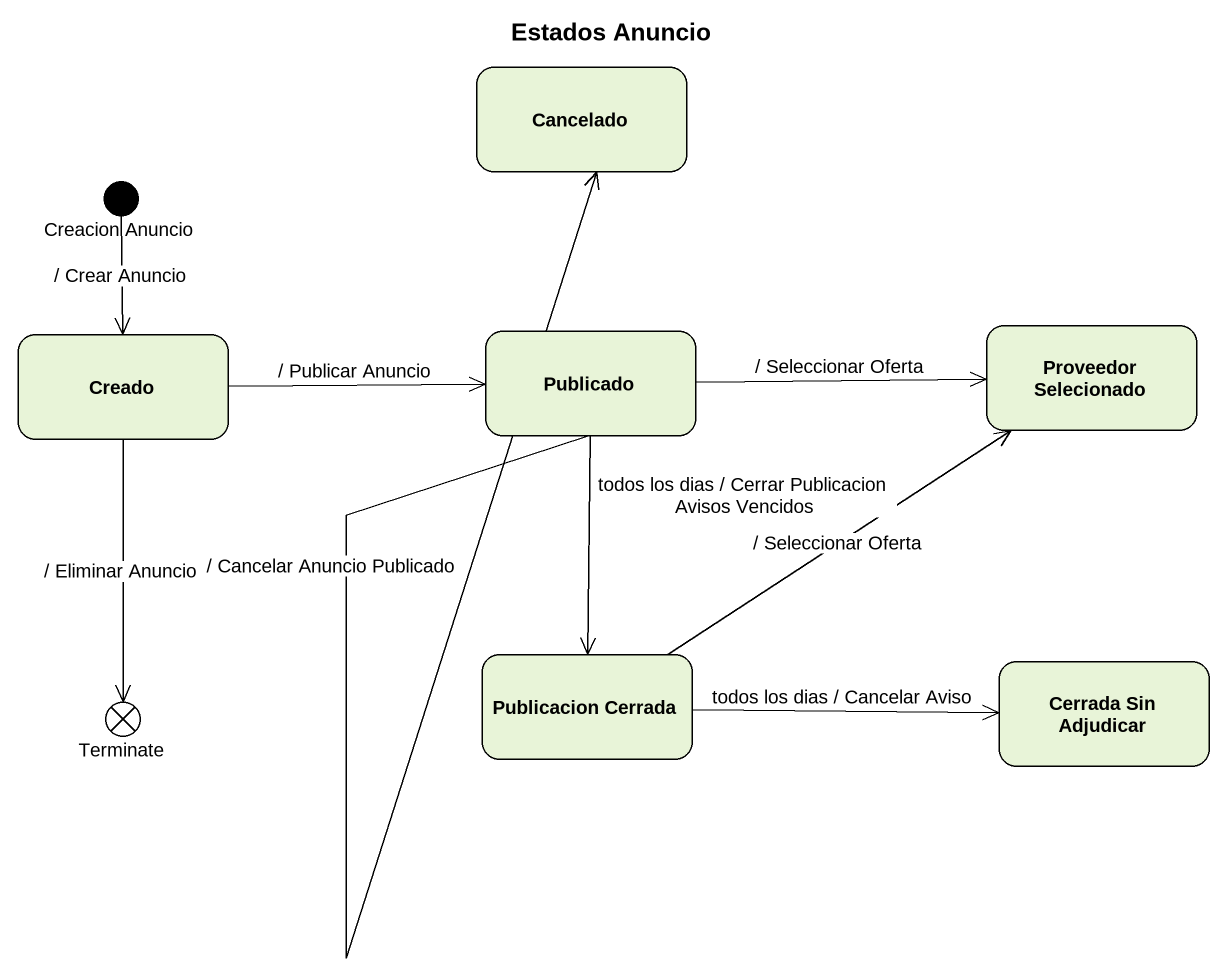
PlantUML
@startuml
title Estados Anuncio
hide empty description
state Cancelado
state "Creacion Anuncio" as Creacion_Anuncio <<start>>
state Creado
state Publicado
state "Proveedor Selecionado" as Proveedor_Selecionado
state Terminate <<end>>
state "Publicacion Cerrada" as Publicacion_Cerrada
state "Cerrada Sin Adjudicar" as Cerrada_Sin_Adjudicar
Creacion_Anuncio --> Creado : / Crear Anuncio
Creado -right-> Publicado : / Publicar Anuncio
Creado --> Terminate : / Eliminar Anuncio
Publicado -up-> Cancelado : / Cancelar Anuncio Publicado
Publicado -right-> Proveedor_Selecionado : / Seleccionar Oferta
Publicado --> Publicacion_Cerrada : todos los dias / Cerrar Publicacion Avisos Vencidos
Publicacion_Cerrada -up-> Proveedor_Selecionado : / Seleccionar Oferta
Publicacion_Cerrada -right-> Cerrada_Sin_Adjudicar : todos los dias / Cancelar Aviso
@enduml
